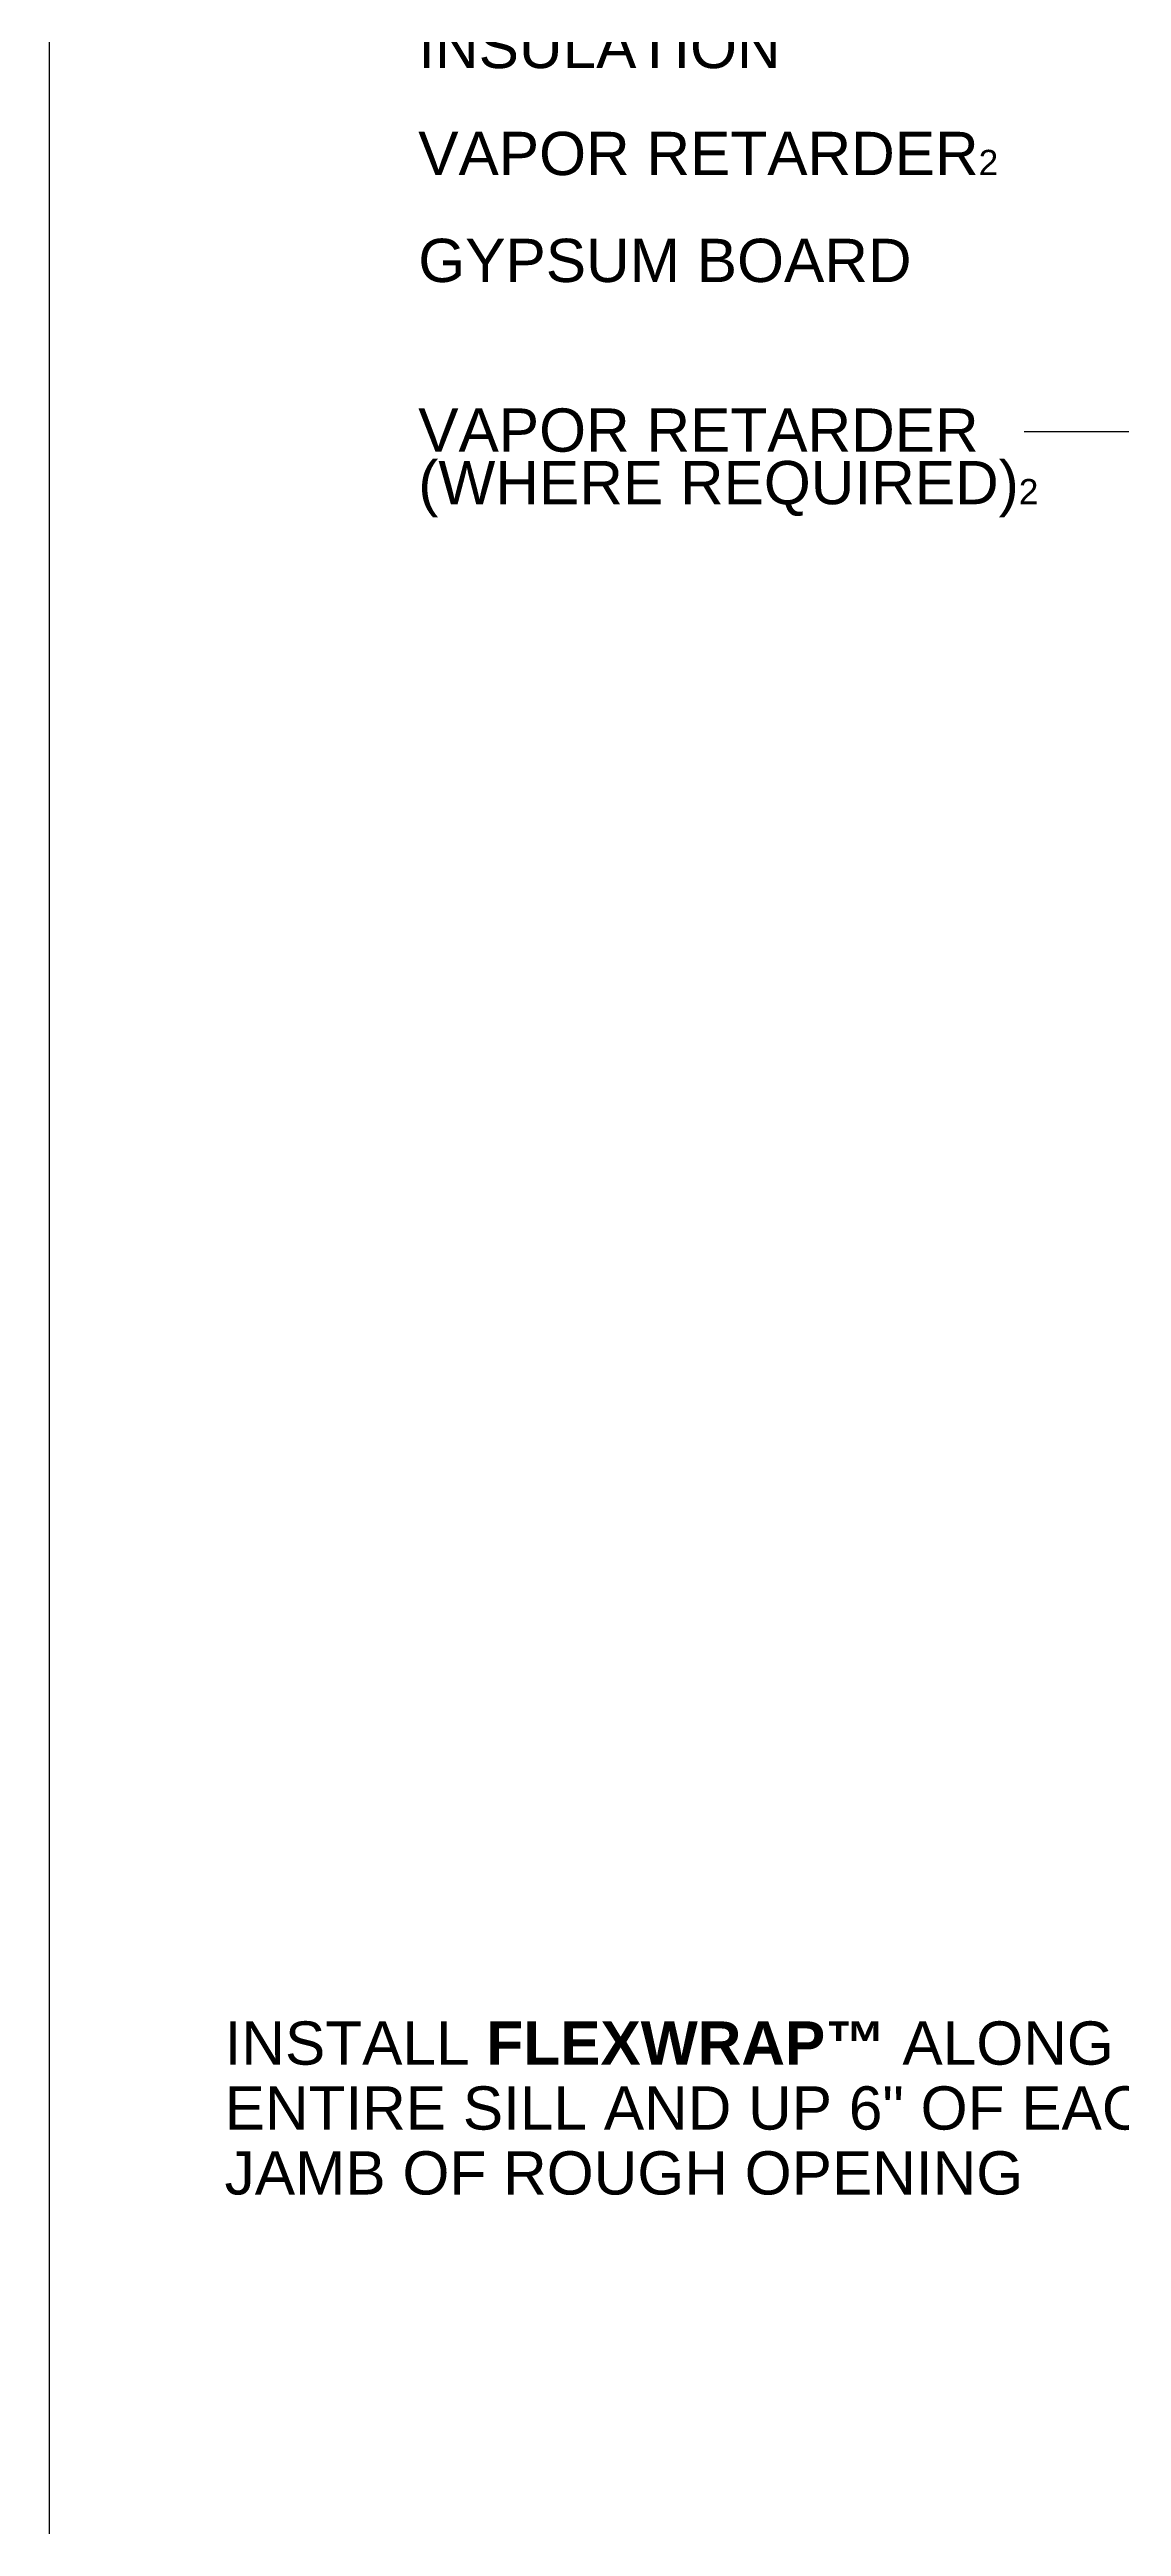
# Model space of a CAD drawing. Extents: x 26 to 922, y -766 to 15.
# Drawn here: x 26.5 to 166.9, y -603.2 to -279 of the extents above; entities that cross this region are included whole.
import ezdxf

# ---------------------------------------------------------------- set-up
doc = ezdxf.new("R2010")
doc.units = 0
doc.header["$MEASUREMENT"] = 0
for name, color, linetype, lineweight in [('background', 7, 'Continuous', 0), ('lines and arrows', 7, 'Continuous', 0), ('text', 7, 'Continuous', 0)]:
    doc.layers.add(name, color=color, linetype=linetype, lineweight=lineweight)

# ---------------------------------------------------------------- blocks, each defined once
blk = doc.blocks.new('Block_7')
at = {"layer": 'background', "color": 250, "lineweight": 25, "true_color": 0x231f20}
blk.add_lwpolyline([(585.42, -762.78), (26.46, -762.78), (26.46, -29.1), (585.42, -29.1)], close=True, dxfattribs=at)

msp = doc.modelspace()

# ---------------------------------------------------------------- linework, layer by layer
at = {"layer": 'lines and arrows', "color": 250, "lineweight": 25, "true_color": 0x231f20}
msp.add_line((154.14, -328.97), (293.27, -328.97), dxfattribs=at)

# ---------------------------------------------------------------- block references
at = {"layer": 'background'}
msp.add_blockref('Block_7', (0, 0), dxfattribs=at)

# ---------------------------------------------------------------- texts
at = {"layer": 'text', "char_height": 0.2, "attachment_point": 7}
for s, insert in [('\\C250;\\c2105123;\\FArial|b0|i0|c1;\\H5.664000;\\W1.000000;INSULATION', (74.77, -281.5)), ('\\C250;\\c2105123;\\FArial|b0|i0|c1;\\H5.664000;\\W1.000000;VAPOR RETARDER\\H3.302112;2', (74.77, -295.5)), ('\\C250;\\c2105123;\\FArial|b0|i0|c1;\\H5.664000;\\W1.000000;GYPSUM BOARD', (74.77, -309.5)), ('\\C250;\\c2105123;\\FArial|b0|i0|c1;\\H5.664000;\\W1.000000;VAPOR RETARDER ', (74.77, -331.71)), ('\\C250;\\c2105123;\\FArial|b0|i0|c1;\\H5.664000;\\W1.000000;(WHERE REQUIRED)\\H3.302112;2', (74.77, -340.21)), ('\\C250;\\c2105123;\\FArial|b0|i0|c1;\\H5.664000;\\W1.000000;INSTALL \\C240;\\c4339695;\\FArial Bold|b1|i0|c1;FLEXWRAP™ \\C250;\\c2105123;\\FArial|b0|i0|c1;ALONG ', (49.4, -542.85)), ('\\C250;\\c2105123;\\FArial|b0|i0|c1;\\H5.664000;\\W1.000000;ENTIRE SILL AND UP 6" OF EACH ', (49.4, -551.35)), ('\\C250;\\c2105123;\\FArial|b0|i0|c1;\\H5.664000;\\W1.000000;JAMB OF ROUGH OPENING', (49.4, -559.85))]:
    msp.add_mtext(s, dxfattribs=dict(at, insert=insert))

doc.saveas('drawing.dxf')
